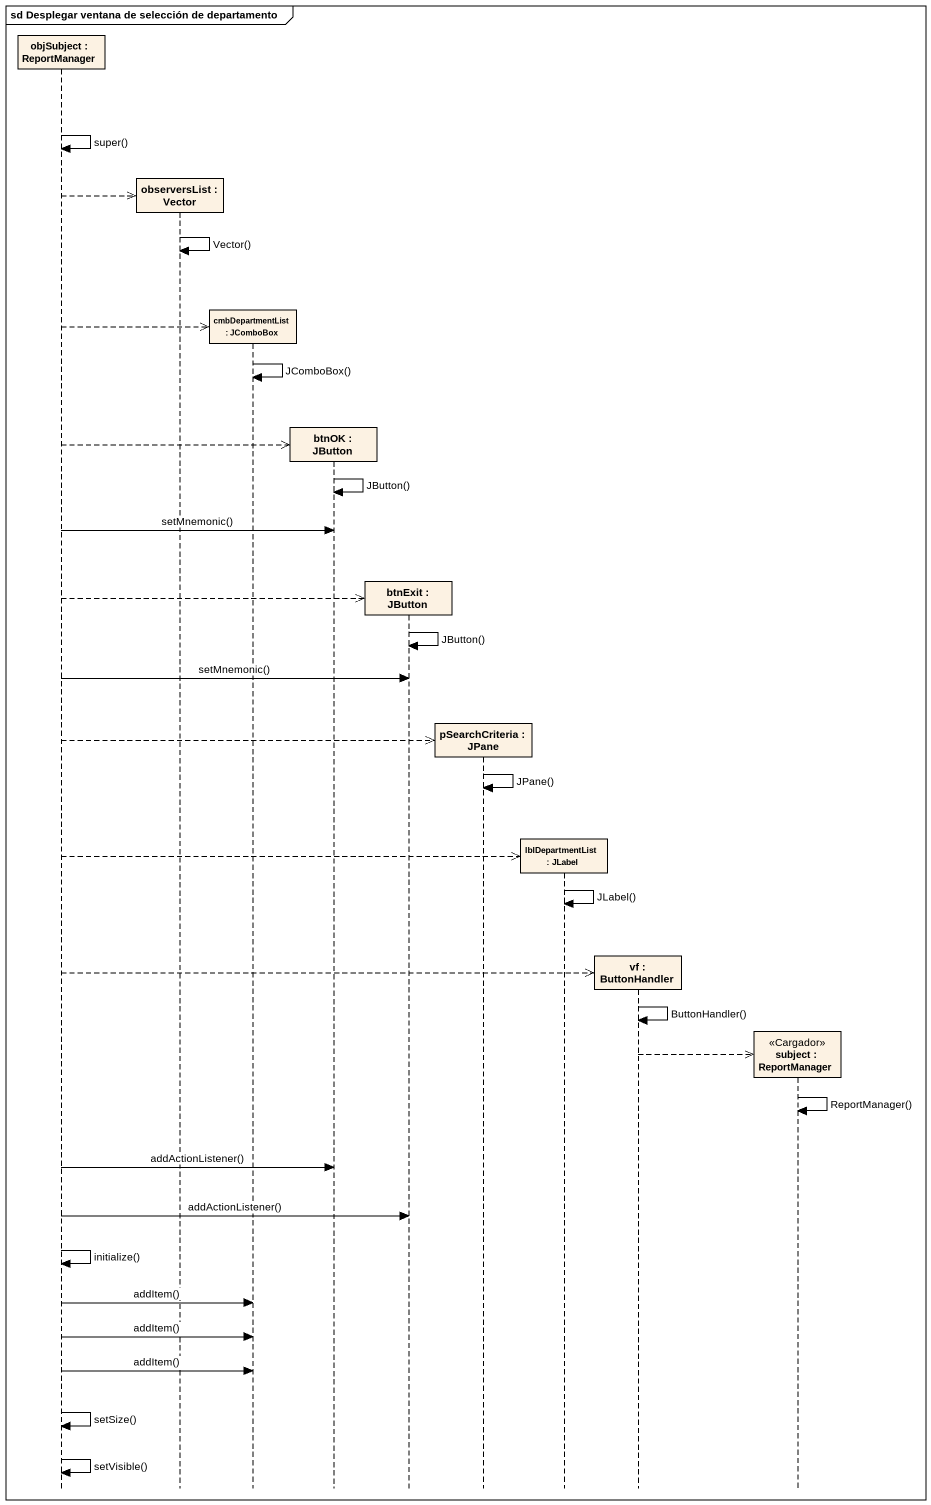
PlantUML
@startuml
mainframe sd Desplegar ventana de selección de departamento
hide footbox
participant "objSubject : ReportManager" as objSubject
participant "observersList : Vector" as observersList
participant "cmbDepartmentList : JComboBox" as cmbDepartmentList
participant "btnOK : JButton" as btnOK
participant "btnExit : JButton" as btnExit
participant "pSearchCriteria : JPane" as pSearchCriteria
participant "lblDepartmentList : JLabel" as lblDepartmentList
participant "vf : ButtonHandler" as vf
participant "subject : ReportManager" as subject <<Cargador>>

objSubject -> objSubject : super()
objSubject -->> observersList **
observersList -> observersList : Vector()
objSubject -->> cmbDepartmentList **
cmbDepartmentList -> cmbDepartmentList : JComboBox()
objSubject -->> btnOK **
btnOK -> btnOK : JButton()
objSubject -> btnOK : setMnemonic()
objSubject -->> btnExit **
btnExit -> btnExit : JButton()
objSubject -> btnExit : setMnemonic()
objSubject -->> pSearchCriteria **
pSearchCriteria -> pSearchCriteria : JPane()
objSubject -->> lblDepartmentList **
lblDepartmentList -> lblDepartmentList : JLabel()
objSubject -->> vf **
vf -> vf : ButtonHandler()
vf -->> subject **
subject -> subject : ReportManager()
objSubject -> btnOK : addActionListener()
objSubject -> btnExit : addActionListener()
objSubject -> objSubject : initialize()
objSubject -> cmbDepartmentList : addItem()
objSubject -> cmbDepartmentList : addItem()
objSubject -> cmbDepartmentList : addItem()
objSubject -> objSubject : setSize()
objSubject -> objSubject : setVisible()
@enduml
